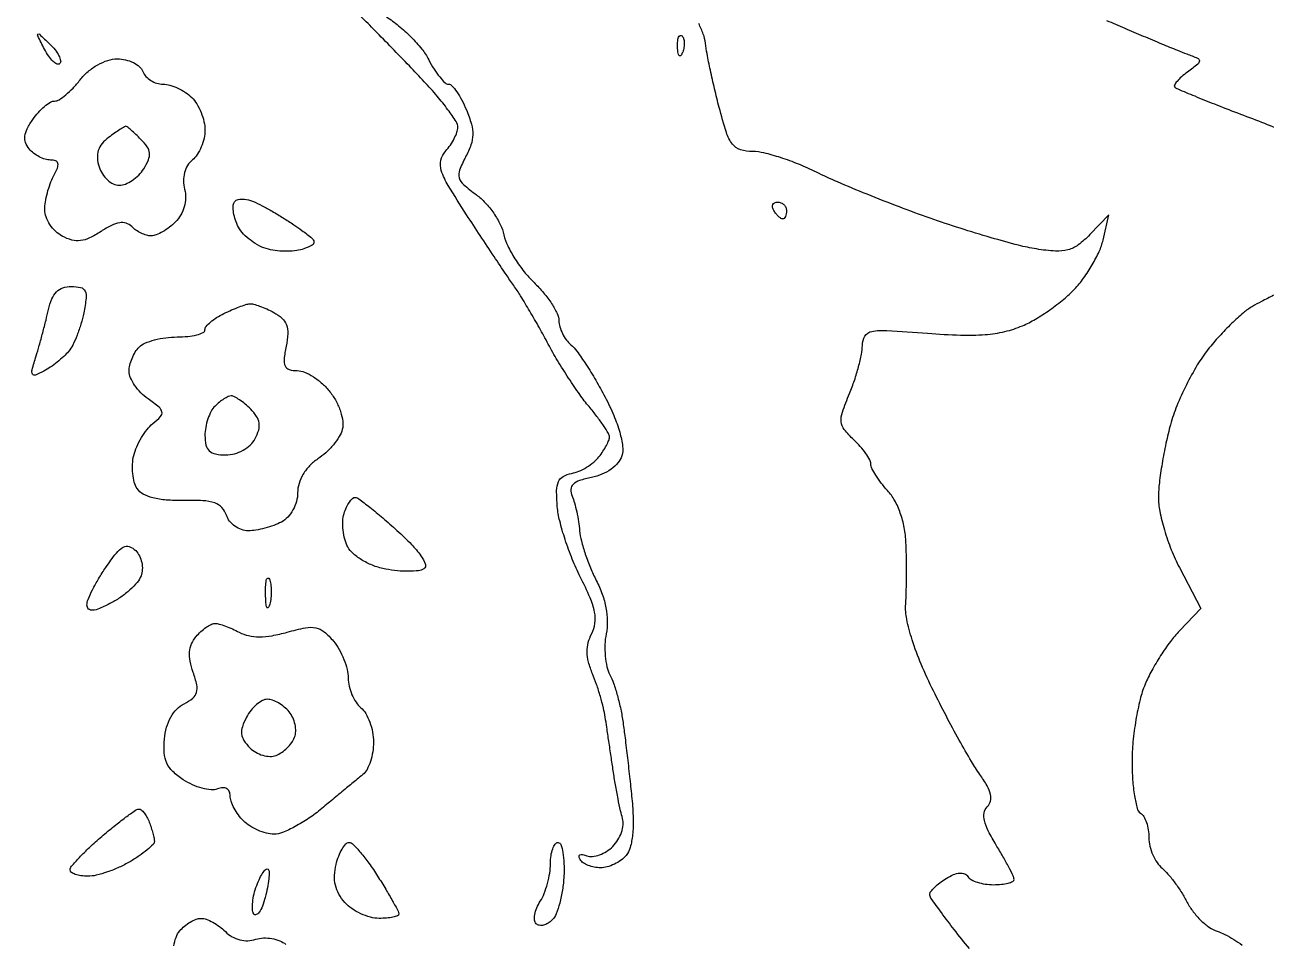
# Model space of a CAD drawing. Extents: x 0 to 102, y 0 to 135.
# Drawn here: x 52.42 to 64.88, y 29.28 to 38.5 of the extents above; entities that cross this region are included whole.
import ezdxf

# ---------------------------------------------------------------- set-up
doc = ezdxf.new("R2010")
doc.units = 0
doc.header["$MEASUREMENT"] = 0

msp = doc.modelspace()

# ---------------------------------------------------------------- linework, layer by layer
for points in [[(56.049551, 38.576332, -0.034249), (56.173013, 38.48781, -0.025108), (56.297433, 38.374039, -0.025558), (56.404769, 38.253801, -0.050145), (56.474724, 38.146432, 0.021602), (56.52864, 38.052362, 0.029437), (56.585631, 37.972955, 0.029553), (56.638399, 37.915216, 0.195241), (56.673909, 37.9008, -0.212228), (56.708277, 37.885524, -0.031935), (56.756272, 37.824999, -0.031183), (56.806756, 37.741586, -0.022305), (56.852959, 37.642753, -0.02828), (56.90284, 37.499997, -0.07456), (56.916929, 37.392875, -0.080858), (56.898542, 37.291517, -0.037664), (56.844393, 37.168981, 0.030623), (56.784526, 37.038503, 0.163505), (56.781065, 36.961302, 0.144312), (56.824852, 36.892381, 0.022153), (56.953113, 36.789957, -0.049628), (57.042797, 36.7099, -0.035194), (57.126877, 36.604321, -0.035689), (57.193477, 36.490864, -0.060891), (57.229853, 36.387319, 0.059194), (57.267655, 36.27854, 0.027665), (57.340325, 36.148015, 0.026942), (57.432663, 36.017906, 0.033948), (57.53211, 35.908762, -0.027205), (57.627676, 35.806675, -0.029851), (57.708454, 35.697804, -0.031214), (57.765433, 35.597415, -0.113948), (57.7818, 35.526531, 0.070774), (57.790634, 35.464434, 0.044601), (57.817287, 35.396077, 0.043975), (57.856369, 35.332161, 0.060417), (57.902605, 35.283258, -0.062734), (57.96272, 35.219086, -0.012169), (58.052975, 35.088043, -0.012763), (58.151216, 34.928975, -0.011488), (58.24486, 34.759484, -0.020174), (58.33272, 34.573557, -0.030784), (58.39214, 34.40534, -0.035664), (58.421601, 34.264849, -0.11114), (58.413351, 34.169108, -0.099925), (58.374449, 34.098989, -0.061493), (58.304635, 34.034953, -0.055602), (58.21286, 33.983819, -0.050004), (58.108758, 33.951922, 0.027138), (57.987752, 33.92081, 0.11556), (57.923998, 33.882938, 0.197137), (57.901819, 33.832652, 0.10643), (57.914537, 33.765048, -0.032157), (57.937838, 33.697836, -0.014193), (57.960294, 33.606483, -0.01398), (57.978699, 33.507974, -0.018267), (57.989688, 33.417, 0.042189), (58.00685, 33.315815, 0.017762), (58.04605, 33.18342, 0.017425), (58.098213, 33.044087, 0.021719), (58.156646, 32.918833, -0.034791), (58.216547, 32.781154, -0.039351), (58.253888, 32.642001, -0.041909), (58.26736, 32.507364, -0.053391), (58.256062, 32.383158, 0.040165), (58.243433, 32.275817, 0.032022), (58.246605, 32.159245, 0.033008), (58.263754, 32.051062, 0.067148), (58.293803, 31.970572, -0.040788), (58.330498, 31.886113, -0.015165), (58.368547, 31.762237, -0.01491), (58.402061, 31.624007, -0.017442), (58.425318, 31.491048, -0.003861), (58.445344, 31.338533, -0.001703), (58.469576, 31.136604, -0.001685), (58.493816, 30.922349, -0.002265), (58.514239, 30.728102, -0.018045), (58.527059, 30.528495, -0.03233), (58.521052, 30.364377, -0.039885), (58.49787, 30.237671, -0.108433), (58.456236, 30.157052, -0.062893), (58.405516, 30.109568, -0.044235), (58.338332, 30.06944, -0.044551), (58.265883, 30.042091, -0.068085), (58.199434, 30.033, -0.049322), (58.13675, 30.039198, -0.047362), (58.075596, 30.057567, -0.051097), (58.024795, 30.084568, -0.10705), (57.993899, 30.116631, -0.104398), (57.983721, 30.144905, -0.311902), (57.992504, 30.162317, -0.17444), (58.019329, 30.166468, -0.043659), (58.062598, 30.154066, 0.118461), (58.118984, 30.14666, 0.060577), (58.188945, 30.162764, 0.055084), (58.260912, 30.198179, 0.054563), (58.323663, 30.248549, 0.058982), (58.37423, 30.312694, 0.053959), (58.410226, 30.388775, 0.057569), (58.427151, 30.464779, 0.102209), (58.420796, 30.528365, -0.021632), (58.400752, 30.603687, -0.005673), (58.375254, 30.726034, -0.005751), (58.34938, 30.866138, -0.005864), (58.326912, 31.0059, -0.000059), (58.305482, 31.150088, -0.000049), (58.28271, 31.303526, -0.000049), (58.261874, 31.444114, -0.000133), (58.247123, 31.543894, 0.023162), (58.228899, 31.637232, 0.011305), (58.197499, 31.75444, 0.011189), (58.159282, 31.875102, 0.015898), (58.11955, 31.980368, -0.033344), (58.079408, 32.099099, -0.059518), (58.064994, 32.201026, -0.06802), (58.075634, 32.293745, -0.060402), (58.110832, 32.384297, 0.09161), (58.143712, 32.487407, 0.08128), (58.139629, 32.600078, 0.052238), (58.094594, 32.744228, 0.015365), (57.99621, 32.954342, -0.021393), (57.916159, 33.130809, -0.016887), (57.84438, 33.327867, -0.017197), (57.790145, 33.515657, -0.040008), (57.765843, 33.660005, -0.021701), (57.758886, 33.820117, -0.10165), (57.777343, 33.909978, -0.163998), (57.824524, 33.962669, -0.084607), (57.9087, 33.993071, 0.055628), (57.981218, 34.014627, 0.036014), (58.059262, 34.054473, 0.036007), (58.130807, 34.105124, 0.05546), (58.18365, 34.159406, 0.020095), (58.22413, 34.215992, 0.022496), (58.258336, 34.273604, 0.022527), (58.282807, 34.324815, 0.100517), (58.2894, 34.357279, 0.135896), (58.279361, 34.393534, 0.012667), (58.229165, 34.472609, 0.015546), (58.162881, 34.565058, 0.011597), (58.084344, 34.662914, -0.020932), (57.991251, 34.783446, -0.009542), (57.879399, 34.9481, -0.00943), (57.767958, 35.126341, -0.012805), (57.674612, 35.29155, 0.005967), (57.585849, 35.453789, 0.005072), (57.488382, 35.622959, 0.005116), (57.396499, 35.77518, 0.014348), (57.328054, 35.879195, -0.004666), (57.252352, 35.989525, -0.001162), (57.130657, 36.171396, -0.001188), (56.992385, 36.380157, -0.001193), (56.855306, 36.589271, -0.007904), (56.670737, 36.882325, -0.05757), (56.601395, 37.033031, -0.136051), (56.596652, 37.136589, -0.128423), (56.645521, 37.230432, 0.0339), (56.691858, 37.289186, 0.031605), (56.731033, 37.355013, 0.03313), (56.75822, 37.418012, 0.085499), (56.7666, 37.466662, 0.14392), (56.749457, 37.524987, 0.015072), (56.667949, 37.643643, 0.017693), (56.559386, 37.781402, 0.013294), (56.430767, 37.9253, 0.002272), (56.280449, 38.08329, 0.001489), (56.105851, 38.264056, 0.001497), (55.934716, 38.439133, 0.002875), (55.796267, 38.578315, -0.015293)], [(61.902105, 29.22164, -0.005283), (61.749622, 29.412922, -0.007942), (61.621085, 29.583217, -0.003847), (61.515987, 29.729508, -0.155047), (61.5042, 29.766605, -0.172074), (61.514187, 29.794766, -0.030235), (61.55275, 29.836824, -0.029691), (61.606193, 29.882659, -0.022829), (61.669478, 29.926317, -0.037922), (61.74245, 29.964534, -0.078387), (61.804656, 29.980429, -0.114568), (61.852973, 29.973895, -0.165144), (61.885971, 29.946668, 0.132411), (61.919914, 29.914796, 0.044916), (61.982803, 29.888142, 0.040927), (62.06089, 29.869917, 0.036887), (62.143693, 29.8638, 0.02445), (62.222831, 29.867672, 0.038908), (62.289539, 29.879505, 0.045978), (62.337039, 29.896588, 0.29126), (62.3502, 29.917264, 0.113355), (62.342479, 29.950884, 0.007428), (62.297346, 30.040542, 0.010477), (62.239194, 30.146445, 0.007616), (62.170273, 30.261857, -0.020523), (62.090851, 30.403004, -0.061289), (62.053015, 30.506956, -0.100611), (62.050977, 30.585039, -0.153936), (62.082, 30.64464, 0.138047), (62.113564, 30.700931, 0.116668), (62.113865, 30.769411, 0.073007), (62.079687, 30.856586, 0.024849), (62.006205, 30.971457, -0.02209), (61.922505, 31.100727, -0.005857), (61.800601, 31.31427, -0.00593), (61.667541, 31.56067, -0.00607), (61.54142, 31.808252, -0.015153), (61.418288, 32.077658, -0.02224), (61.328026, 32.321948, -0.02535), (61.273083, 32.529513, -0.069046), (61.262445, 32.680793, 0.010524), (61.268427, 32.809009, 0.005108), (61.270946, 32.973053, 0.005064), (61.270093, 33.143973, 0.007275), (61.265602, 33.295298, 0.035504), (61.247832, 33.448877, 0.037888), (61.208662, 33.594994, 0.040639), (61.15184, 33.722616, 0.062558), (61.0812, 33.82051, -0.021321), (61.016429, 33.896266, -0.024754), (60.961703, 33.973698, -0.024883), (60.922475, 34.042849, -0.117093), (60.912, 34.086967, 0.124269), (60.901168, 34.129878, 0.029014), (60.861897, 34.193564, 0.028171), (60.806726, 34.26365, 0.024394), (60.741438, 34.330712, -0.036694), (60.646554, 34.433092, -0.146922), (60.615029, 34.511494, -0.106965), (60.626919, 34.608013, -0.015023), (60.699138, 34.79659, 0.017693), (60.748237, 34.926876, 0.01609), (60.789723, 35.064474, 0.016346), (60.818823, 35.189904, 0.04886), (60.8274, 35.277462, -0.137205), (60.853737, 35.371633, -0.213537), (60.921972, 35.41878, -0.061205), (61.072947, 35.428094, -0.004612), (61.48305, 35.399394, 0.011752), (61.813598, 35.381, 0.027869), (62.059847, 35.386821, 0.036488), (62.257921, 35.417224, 0.045482), (62.4348, 35.475085, 0.032215), (62.564639, 35.541277, 0.019145), (62.710489, 35.635619, 0.019118), (62.849274, 35.74127, 0.031084), (62.957516, 35.842321, 0.033578), (63.048635, 35.952618, 0.024529), (63.134988, 36.086077, 0.024955), (63.204571, 36.221266, 0.049), (63.24345, 36.3357), (63.302769, 36.5895), (63.110949, 36.390198, -0.040249), (62.994758, 36.287451, -0.095489), (62.891415, 36.23712, -0.081607), (62.76674, 36.224616, -0.023923), (62.574805, 36.245956, -0.024059), (62.395103, 36.283633, -0.006804), (62.119337, 36.359476, -0.00684), (61.809733, 36.453785, -0.007178), (61.507791, 36.555092, -0.006361), (61.200436, 36.667562, -0.005196), (60.874468, 36.795462, -0.005252), (60.576951, 36.919432, -0.013717), (60.366639, 37.016584, 0.018672), (60.190199, 37.095978, 0.017984), (60.006125, 37.163072, 0.018242), (59.839876, 37.210353, 0.060224), (59.726983, 37.224, -0.075701), (59.602976, 37.242883, -0.156282), (59.523574, 37.298649, -0.085716), (59.46318, 37.415382, -0.013074), (59.390418, 37.66815, -0.005477), (59.344572, 37.852946, -0.005285), (59.302211, 38.040912, -0.005233), (59.26839, 38.207222, -0.019197), (59.252147, 38.313427, 0.058681), (59.230926, 38.403813, 0.030845), (59.184912, 38.509824, 0.030207)], [(63.278004, 38.540241, -0.008589), (63.460623, 38.464563, 0.001881), (63.647105, 38.384337, 0.001967), (63.831441, 38.30671, 0.001887), (63.991201, 38.240877, 0.008698), (64.0845, 38.204721, -0.013574), (64.191805, 38.16193, -0.290348), (64.210222, 38.134954, -0.237217), (64.195376, 38.102747, -0.009641), (64.090676, 38.022532, 0.021883), (64.030762, 37.974257, 0.037936), (63.986152, 37.928524, 0.047551), (63.960299, 37.890905, 0.353697), (63.963776, 37.870992, 0.080612), (63.99348, 37.852488, 0.001512), (64.163247, 37.782061, 0.003656), (64.362542, 37.70179, 0.002433), (64.5921, 37.612563, -0.000898), (64.83346, 37.5196, -0.000963), (65.068971, 37.427881, -0.000911)], [(64.956015, 35.781619, 0.003765), (64.833832, 35.718446, 0.00848), (64.742408, 35.668302, 0.046988), (64.652682, 35.605251, 0.0157), (64.53388, 35.497242, 0.015468), (64.409104, 35.368723, 0.017048), (64.296652, 35.236721, 0.033357), (64.189358, 35.081497, 0.019014), (64.079951, 34.881276, 0.018926), (63.984731, 34.67045, 0.029604), (63.920772, 34.481996, 0.014333), (63.875263, 34.29549, 0.011247), (63.836318, 34.090979, 0.011408), (63.808705, 33.899016, 0.02725), (63.799275, 33.7554, 0.053053), (63.812832, 33.613, 0.022023), (63.859766, 33.425258, 0.021492), (63.928196, 33.226764, 0.025947), (64.009812, 33.047312), (64.22363, 32.635324), (64.010503, 32.412812, 0.031104), (63.919353, 32.304961, 0.017278), (63.821387, 32.163269, 0.017178), (63.731776, 32.01242, 0.026501), (63.665988, 31.875767, 0.038894), (63.615522, 31.722426, 0.018202), (63.573195, 31.517615, 0.017909), (63.544198, 31.298511, 0.023946), (63.5346, 31.09821, 0.017016), (63.540767, 30.917046, 0.023671), (63.559451, 30.75584, 0.021476), (63.586123, 30.627989, 0.194553), (63.6192, 30.5829, -0.126268), (63.651708, 30.549106, -0.046682), (63.678949, 30.488355, -0.04255), (63.697548, 30.413381, -0.039551), (63.7038, 30.334466, 0.058489), (63.713562, 30.251296, 0.04372), (63.742715, 30.163639, 0.044587), (63.78554, 30.084796, 0.072975), (63.836278, 30.02837, -0.042666), (63.895558, 29.96996, -0.017977), (63.965207, 29.882331, -0.017632), (64.033348, 29.782803, -0.021964), (64.08915, 29.685607, 0.044289), (64.148381, 29.592332, 0.036792), (64.226607, 29.504541, 0.038257), (64.310954, 29.43451, 0.077434), (64.388024, 29.396144, -0.039388), (64.466509, 29.364242, -0.023026), (64.555111, 29.314583, -0.022927), (64.639732, 29.256351, -0.035784)], [(53.916256, 29.249067, -0.051243), (53.938375, 29.334932, -0.084755), (53.975712, 29.399599, -0.046266), (54.023826, 29.447733, -0.040907), (54.081907, 29.488446, -0.04312), (54.140761, 29.516399, -0.089546), (54.190616, 29.5254, -0.08888), (54.242345, 29.516132, -0.036237), (54.307631, 29.486424, -0.034406), (54.374871, 29.443491, -0.037106), (54.433798, 29.392717, 0.065653), (54.500623, 29.341463, 0.068841), (54.57741, 29.310285, 0.069594), (54.659028, 29.301331, 0.069521), (54.74, 29.315106, -0.06722), (54.816064, 29.328405, -0.051806), (54.900214, 29.322956, -0.052721), (54.97965, 29.300669, -0.078624), (55.041576, 29.263901, -0.097332)]]:
    msp.add_lwpolyline(points, format="xyb")
for points in [[(52.669732, 38.304664, -0.032763), (52.724551, 38.244969, -0.05091), (52.762569, 38.186381, -0.066521), (52.780019, 38.137213, -0.253633), (52.771069, 38.107069, -0.314606), (52.743751, 38.102216, -0.082345), (52.704887, 38.128698, -0.05386), (52.660734, 38.18104, -0.029819), (52.618172, 38.253104, -0.001975), (52.550331, 38.386684, -0.323466), (52.55281, 38.402075, -0.404836), (52.56657, 38.402296, -0.002294)], [(59.017313, 38.385487, -0.126455), (59.033661, 38.357829, -0.060344), (59.040358, 38.316772, -0.05415), (59.037192, 38.269603, -0.051402), (59.023991, 38.223338, -0.054073), (59.005248, 38.188087, -0.470617), (58.98983, 38.186628, -0.168741), (58.977874, 38.211311, -0.018894), (58.972879, 38.27445, -0.028489), (58.973809, 38.333347, -0.077125), (58.983176, 38.373954, -0.208169), (58.998797, 38.389397, -0.296942)], [(53.349095, 38.1546, -0.056582), (53.432268, 38.145158, -0.05832), (53.51031, 38.117323, -0.064637), (53.571862, 38.076272, -0.12238), (53.605806, 38.0277, 0.09486), (53.635925, 37.979182, 0.066838), (53.685467, 37.938077, 0.064626), (53.746056, 37.910285, 0.075388), (53.808608, 37.9008, -0.069616), (53.877283, 37.891192, -0.038947), (53.956498, 37.861748, -0.037999), (54.033437, 37.818743, -0.04998), (54.095657, 37.767857, -0.061095), (54.146575, 37.702704, -0.039092), (54.189548, 37.616656, -0.038907), (54.218869, 37.524252, -0.057435), (54.2286, 37.439816, -0.056263), (54.219301, 37.357437, -0.043367), (54.191563, 37.27129, -0.044508), (54.150816, 37.194366, -0.075639), (54.102518, 37.140079, 0.083913), (54.054404, 37.084174, 0.070767), (54.023829, 37.01224, 0.066619), (54.013338, 36.93045, 0.06018), (54.024037, 36.845782, -0.065675), (54.034151, 36.758025, -0.063825), (54.02136, 36.669752, -0.063705), (53.986682, 36.587411, -0.064979), (53.932576, 36.517062, -0.033557), (53.871693, 36.463845, -0.032871), (53.803832, 36.418849, -0.034692), (53.73912, 36.387556, -0.095557), (53.689577, 36.378, -0.071318), (53.643065, 36.384668, -0.038831), (53.589007, 36.405165, -0.037753), (53.536208, 36.435081, -0.048644), (53.493164, 36.470476, 0.118472), (53.43767, 36.504466, 0.117949), (53.372695, 36.509603, 0.078467), (53.291686, 36.483427, 0.027731), (53.185817, 36.422163, -0.0319), (53.070442, 36.356675, -0.083182), (52.97921, 36.329798, -0.097588), (52.893176, 36.33618, -0.055757), (52.796073, 36.374964, -0.068425), (52.729193, 36.423526, -0.055926), (52.672569, 36.491523, -0.057686), (52.634126, 36.567692, -0.08827), (52.6212, 36.640338, -0.040497), (52.627498, 36.717974, -0.023377), (52.646926, 36.80973, -0.023246), (52.67522, 36.900595, -0.035775), (52.708777, 36.975762, 0.024422), (52.747858, 37.058226, 0.147684), (52.752552, 37.10479, 0.268793), (52.729999, 37.130611, 0.082104), (52.676835, 37.1394, -0.076751), (52.624318, 37.147509, -0.044456), (52.56524, 37.172158, -0.043206), (52.509002, 37.208241, -0.055368), (52.464768, 37.250916, -0.087622), (52.428962, 37.313754, -0.117175), (52.421793, 37.37876, -0.088551), (52.44488, 37.453372, -0.033584), (52.501506, 37.547016, -0.029703), (52.557525, 37.617665, -0.034656), (52.618894, 37.677378, -0.037125), (52.676797, 37.719439, -0.139394), (52.719572, 37.7316, 0.144103), (52.764316, 37.744769, 0.029927), (52.83114, 37.793728, 0.029135), (52.904509, 37.862132, 0.023911), (52.974715, 37.9431, -0.04991), (53.055641, 38.027186, -0.047678), (53.152811, 38.09503, -0.050399), (53.254603, 38.139699, -0.078362)], [(53.435027, 37.4778, 0.139709), (53.421893, 37.474057, 0.004679), (53.375768, 37.444842, 0.008542), (53.321752, 37.408594, 0.005811), (53.261502, 37.365604, 0.060948), (53.195645, 37.303868, 0.096614), (53.158467, 37.236344, 0.095795), (53.149212, 37.159371, 0.059066), (53.166433, 37.069504, 0.065907), (53.199442, 36.999198, 0.065214), (53.249706, 36.939622, 0.070969), (53.308865, 36.89932, 0.114579), (53.367951, 36.8856, 0.09558), (53.430294, 36.897627, 0.052385), (53.499326, 36.93408, 0.049541), (53.564126, 36.987509, 0.056067), (53.614168, 37.050639, 0.040013), (53.661193, 37.14135, 0.123761), (53.671564, 37.20905, 0.12867), (53.64856, 37.272033, 0.044849), (53.586175, 37.346739, 0.007147), (53.534498, 37.39696, 0.010619), (53.487713, 37.439301, 0.00602), (53.447529, 37.473305, 0.174298)], [(54.804451, 36.680237, -0.010732), (54.904032, 36.624966, -0.007287), (55.015072, 36.557991, -0.007345), (55.120437, 36.490156, -0.014585), (55.2015, 36.43279, -0.011744), (55.302382, 36.353108, -0.193832), (55.322396, 36.316112, -0.310877), (55.306254, 36.285839, -0.027085), (55.222461, 36.248018, -0.059818), (55.150745, 36.229681, -0.029186), (55.056412, 36.222832, -0.028454), (54.956192, 36.227121, -0.036576), (54.865353, 36.242975, -0.05686), (54.778715, 36.275537, -0.041287), (54.691121, 36.329921, -0.041928), (54.61559, 36.39643, -0.068515), (54.56553, 36.465347, -0.040029), (54.534499, 36.536474, -0.043647), (54.516278, 36.609621, -0.048166), (54.512356, 36.674229, -0.130215), (54.525589, 36.717838, -0.205023), (54.562347, 36.743682, -0.085801), (54.624068, 36.745976, -0.058677), (54.706345, 36.724858, -0.029202)], [(59.976407, 36.7164, -0.093332), (60.010607, 36.70996, -0.09642), (60.039682, 36.691549, -0.099167), (60.059142, 36.66408, -0.105053), (60.066, 36.6318, -0.042167), (60.063264, 36.599411, -0.061769), (60.055041, 36.572051, -0.081139), (60.042959, 36.553499, -0.210953), (60.028693, 36.5472, -0.151918), (60.010865, 36.552745, -0.038439), (59.986986, 36.572051, -0.035638), (59.961857, 36.599417, -0.029505), (59.9391, 36.6318, -0.082592), (59.925859, 36.664126, -0.161196), (59.928491, 36.691549, -0.182303), (59.946379, 36.709777, -0.108972)], [(52.887187, 35.8704, -0.057752), (52.981171, 35.859508, -0.229582), (53.025012, 35.823904, -0.140875), (53.036178, 35.753574, -0.018737), (53.011973, 35.603513, -0.023539), (52.984317, 35.492647, -0.020866), (52.945402, 35.380235, -0.021394), (52.901779, 35.281963, -0.058108), (52.860305, 35.218194, -0.032766), (52.81181, 35.16699, -0.018174), (52.746569, 35.110833, -0.018061), (52.676081, 35.058543, -0.027691), (52.611142, 35.019017, -0.027796), (52.526447, 34.979576, -0.388384), (52.497548, 34.990476, -0.186186), (52.493164, 35.033709, -0.009466), (52.53374, 35.171686, 0.006901), (52.565571, 35.277908, 0.004139), (52.600583, 35.404876, 0.004144), (52.633331, 35.531802, 0.0072), (52.658117, 35.63775, -0.044762), (52.691614, 35.744191, -0.096119), (52.739005, 35.815589, -0.115253), (52.803354, 35.856261, -0.083736)], [(54.678312, 35.695474, -0.087943), (54.715698, 35.692, -0.019072), (54.777768, 35.672375, -0.019328), (54.848815, 35.643749, -0.017433), (54.919977, 35.608799, -0.062054), (55.002125, 35.550728, -0.121008), (55.046539, 35.484488, -0.101596), (55.059512, 35.397065, -0.035568), (55.04343, 35.270399, 0.022816), (55.023401, 35.13945, 0.133925), (55.03439, 35.071412, 0.217415), (55.075046, 35.036022, 0.072145), (55.155175, 35.0244, -0.100981), (55.22878, 35.009381, -0.043073), (55.317944, 34.961976, -0.040306), (55.407422, 34.893202, -0.042124), (55.483276, 34.811894, -0.043862), (55.544955, 34.717516, -0.043211), (55.589582, 34.613363, -0.046578), (55.612358, 34.514014, -0.097317), (55.60748, 34.435134, -0.073684), (55.576592, 34.362661, -0.035247), (55.517612, 34.280122, -0.033976), (55.442592, 34.201007, -0.041022), (55.361863, 34.13809, 0.056073), (55.279351, 34.069702, 0.05715), (55.214695, 33.985095, 0.059833), (55.173269, 33.892037, 0.074965), (55.1592, 33.798726, -0.067845), (55.14731, 33.7115, -0.059246), (55.112329, 33.626237, -0.060895), (55.059626, 33.553849, -0.082297), (54.995562, 33.504577, -0.035308), (54.920587, 33.471022, -0.023212), (54.830331, 33.442726, -0.023369), (54.739446, 33.423291, -0.041006), (54.662863, 33.417, -0.085073), (54.594535, 33.428711, -0.070289), (54.528908, 33.462862, -0.070955), (54.475869, 33.513458, -0.090232), (54.44425, 33.573126, 0.113469), (54.399399, 33.649097, 0.12088), (54.326791, 33.695732, 0.070346), (54.208856, 33.718398, 0.017637), (54.012495, 33.721176, -0.022569), (53.839929, 33.725319, -0.045346), (53.705535, 33.746974, -0.060442), (53.607657, 33.785065, -0.126441), (53.547904, 33.84, -0.079499), (53.51979, 33.903435, -0.039493), (53.504038, 33.990216, -0.037912), (53.501687, 34.084877, -0.045312), (53.514267, 34.173175, -0.04486), (53.543357, 34.260449, -0.031962), (53.590539, 34.352126, -0.032453), (53.647338, 34.434425, -0.057579), (53.705459, 34.492709, 0.032646), (53.78308, 34.563163, 0.244499), (53.796792, 34.609297, 0.17631), (53.76834, 34.656793, 0.016348), (53.65755, 34.740903, -0.044854), (53.584725, 34.803032, -0.043175), (53.523115, 34.877902, -0.046387), (53.480752, 34.953719, -0.104587), (53.4672, 35.017799, -0.059805), (53.474616, 35.079582, -0.039045), (53.497021, 35.14788, -0.038988), (53.529844, 35.212023, -0.05869), (53.56872, 35.26128, -0.097261), (53.626885, 35.30035, -0.034257), (53.722428, 35.332978, -0.032464), (53.835095, 35.355313, -0.03271), (53.94942, 35.3628, 0.024242), (54.056409, 35.36799, 0.038606), (54.146591, 35.383854, 0.045453), (54.210872, 35.406747, 0.292382), (54.2286, 35.434472, -0.177225), (54.240905, 35.468098, -0.03992), (54.284515, 35.512057, -0.036638), (54.346075, 35.557542, -0.02844), (54.41895, 35.597946, -0.010636), (54.496887, 35.633511, -0.011789), (54.573657, 35.664463, -0.011207), (54.640189, 35.687793, -0.058083)], [(54.493277, 34.7706, 0.108585), (54.462798, 34.763902, 0.030998), (54.419924, 34.740778, 0.029641), (54.373514, 34.707935, 0.027574), (54.33012, 34.66908, 0.075503), (54.291184, 34.6162, 0.038434), (54.258421, 34.540224, 0.037078), (54.23608, 34.454929, 0.045545), (54.2286, 34.37298, 0.054943), (54.239129, 34.277454, 0.151243), (54.272416, 34.219286, 0.142192), (54.334296, 34.187982, 0.046494), (54.437123, 34.1784, 0.06666), (54.525389, 34.19022, 0.059584), (54.611104, 34.224981, 0.061464), (54.683633, 34.277538, 0.082575), (54.733056, 34.341725, 0.051869), (54.767993, 34.427266, 0.109468), (54.772699, 34.498422, 0.108469), (54.746893, 34.565329, 0.050338), (54.687689, 34.637825, 0.021299), (54.632335, 34.688654, 0.02526), (54.575811, 34.731597, 0.025324), (54.52532, 34.762454, 0.125127)], [(55.735951, 33.75193, -0.146983), (55.772058, 33.738673, -0.005985), (55.883264, 33.653123, -0.010015), (56.013207, 33.546371, -0.006887), (56.156347, 33.420437, -0.016529), (56.301391, 33.280253, -0.039889), (56.396251, 33.165233, -0.06277), (56.441188, 33.079865, -0.35835), (56.425808, 33.034822, -0.110551), (56.371405, 33.015983, -0.026162), (56.27493, 33.010105, -0.025669), (56.160736, 33.014995, -0.022835), (56.043039, 33.031555, -0.044285), (55.924329, 33.064915, -0.042149), (55.811262, 33.119076, -0.045053), (55.718714, 33.185288, -0.092347), (55.663141, 33.254636, -0.055535), (55.632432, 33.331423, -0.039409), (55.614834, 33.422583, -0.039898), (55.611906, 33.513519, -0.06503), (55.625514, 33.589396, -0.030266), (55.649914, 33.652709, -0.042138), (55.679689, 33.705617, -0.048759), (55.710181, 33.742244, -0.212911)], [(53.533501, 33.217756, -0.082426), (53.571077, 33.165224, -0.062366), (53.594214, 33.098085, -0.062261), (53.600107, 33.027186, -0.081424), (53.586957, 32.963591, -0.084651), (53.548712, 32.899104, -0.032671), (53.476104, 32.824154, -0.031196), (53.385057, 32.751489, -0.033503), (53.287748, 32.692599, -0.016369), (53.170374, 32.636692, -0.079311), (53.099152, 32.618241, -0.215455), (53.060625, 32.631405, -0.207178), (53.0442, 32.669342, -0.098567), (53.055399, 32.725599, -0.017684), (53.10004, 32.823358, -0.018481), (53.161517, 32.935709, -0.015773), (53.234292, 33.049451, -0.01626), (53.33924, 33.192413, -0.098477), (53.408689, 33.25195, -0.212125), (53.469071, 33.257663, -0.115936)], [(54.876292, 32.93216, -0.06278), (54.889699, 32.881574, -0.030339), (54.894594, 32.814649, -0.029507), (54.891263, 32.743299, -0.037336), (54.879427, 32.67836, -0.087174), (54.864509, 32.645732, -0.597527), (54.850963, 32.647216, -0.080377), (54.840728, 32.69213, -0.012823), (54.837293, 32.7825, -0.014395), (54.838795, 32.873878, -0.052471), (54.847456, 32.931155, -0.333666), (54.861165, 32.942056, -0.31318)], [(54.329121, 32.4864, -0.068216), (54.37058, 32.480717, -0.018419), (54.433912, 32.460481, -0.018293), (54.504818, 32.431938, -0.018032), (54.573794, 32.398164, 0.069483), (54.66709, 32.363827, 0.053835), (54.774856, 32.352323, 0.044064), (54.902078, 32.363714, 0.024164), (55.054683, 32.398751, -0.019695), (55.237211, 32.442378, -0.097176), (55.34247, 32.442535, -0.127874), (55.425248, 32.402892, -0.044829), (55.51875, 32.308414, -0.04477), (55.575433, 32.225762, -0.032985), (55.62331, 32.125551, -0.033646), (55.656151, 32.023902, -0.061383), (55.6668, 31.937486, 0.05745), (55.676155, 31.856333, 0.043563), (55.704077, 31.771113, 0.044559), (55.745094, 31.69472, 0.074202), (55.7937, 31.6404, -0.088479), (55.84237, 31.582801, -0.043279), (55.883323, 31.495488, -0.041125), (55.911222, 31.39463, -0.04695), (55.9206, 31.294977, -0.039743), (55.912786, 31.196825, -0.038921), (55.889536, 31.100435, -0.041648), (55.855475, 31.019362, -0.103569), (55.81485, 30.969878, 0.002967), (55.755474, 30.921573, 0.00059), (55.649904, 30.834433, 0.000624), (55.527224, 30.732669, 0.000581), (55.401832, 30.628142, -0.025048), (55.271482, 30.529877, -0.026274), (55.133964, 30.446818, -0.02713), (55.008399, 30.388231, -0.095871), (54.921424, 30.3714, -0.063415), (54.845422, 30.381078, -0.039129), (54.760093, 30.410452, -0.038719), (54.678936, 30.453444, -0.055267), (54.615343, 30.504343, -0.039407), (54.564469, 30.563937, -0.035265), (54.521452, 30.632956, -0.037023), (54.491766, 30.70073, -0.084909), (54.4824, 30.755488, 0.104704), (54.473086, 30.799479, 0.165509), (54.447185, 30.827543, 0.143891), (54.406436, 30.836296, 0.073176), (54.354847, 30.824743, -0.114395), (54.290767, 30.815804, -0.043489), (54.201366, 30.831713, -0.040207), (54.103479, 30.866716, -0.039085), (54.011475, 30.917206, -0.044456), (53.905929, 31.000636, -0.09503), (53.845495, 31.084654, -0.092534), (53.819523, 31.186568, -0.040576), (53.821778, 31.326429, -0.04586), (53.844189, 31.443664, -0.057313), (53.8868, 31.545857, -0.063739), (53.94657, 31.626664, -0.085264), (54.019771, 31.680771, 0.051554), (54.106172, 31.736081, 0.155179), (54.144677, 31.793533, 0.12684), (54.146996, 31.870249, 0.029642), (54.110967, 31.994895, -0.035383), (54.079738, 32.107773, -0.069915), (54.074214, 32.200404, -0.082786), (54.094226, 32.280366, -0.070692), (54.139805, 32.354445, -0.032602), (54.187599, 32.404943, -0.034763), (54.24059, 32.447638, -0.037124), (54.290969, 32.477461, -0.115582)], [(54.855718, 31.725, 0.124805), (54.805309, 31.712218, 0.052756), (54.747361, 31.672398, 0.047741), (54.691391, 31.614435, 0.045306), (54.646318, 31.54593, 0.03992), (54.604454, 31.450029, 0.109913), (54.596192, 31.37714, 0.119128), (54.619763, 31.311184, 0.051303), (54.679081, 31.238262, 0.066469), (54.738344, 31.192961, 0.0594), (54.809672, 31.162699, 0.062714), (54.881743, 31.151266, 0.099949), (54.943059, 31.161613, 0.06064), (54.998544, 31.191033, 0.041905), (55.053312, 31.236459, 0.042151), (55.099294, 31.289917, 0.065014), (55.128284, 31.343459, 0.088196), (55.139657, 31.402448, 0.056261), (55.132813, 31.472158, 0.054409), (55.109943, 31.541405, 0.066354), (55.073706, 31.599177, 0.047432), (55.025358, 31.64732, 0.041274), (54.966597, 31.68804, 0.043385), (54.906761, 31.715974, 0.087738)], [(53.563899, 30.622024, -0.187718), (53.588341, 30.614119, -0.051647), (53.617402, 30.584958, -0.044604), (53.645996, 30.542375, -0.033958), (53.669649, 30.491381, -0.013273), (53.689306, 30.435788, -0.013403), (53.705916, 30.37941, -0.01331), (53.717737, 30.329617, -0.051664), (53.721, 30.298121, -0.200666), (53.708085, 30.267236, -0.021085), (53.648825, 30.213506, -0.023483), (53.569413, 30.153467, -0.016713), (53.475297, 30.09354, -0.027476), (53.368217, 30.03798, -0.023293), (53.249688, 29.991035, -0.023944), (53.137477, 29.958445, -0.058762), (53.052297, 29.9484, -0.034012), (52.984386, 29.953025, -0.051964), (52.92708, 29.967038, -0.067553), (52.88763, 29.987504, -0.243993), (52.874996, 30.01185, -0.180218), (52.888707, 30.048661, -0.011176), (52.968187, 30.136495, -0.01541), (53.070703, 30.238341, -0.010742), (53.192246, 30.347074, -0.007343), (53.317746, 30.451426, -0.010506), (53.432286, 30.539947, -0.006704), (53.530064, 30.610274, -0.138832)], [(55.67491, 30.2868, -0.20128), (55.714615, 30.270141, -0.017642), (55.789872, 30.187889, -0.020944), (55.874999, 30.079072, -0.014719), (55.961839, 29.950081, -0.005489), (56.043282, 29.817874, -0.007979), (56.11196, 29.699354, -0.004491), (56.167109, 29.598463, -0.123437), (56.1744, 29.569381, -0.310802), (56.162642, 29.552293, -0.036837), (56.116124, 29.538319, -0.033662), (56.05205, 29.528579, -0.020895), (55.976012, 29.5254, -0.066899), (55.88951, 29.537026, -0.042031), (55.793565, 29.57218, -0.041566), (55.703247, 29.62369, -0.058528), (55.633503, 29.684652, -0.056368), (55.57281, 29.769139, -0.070572), (55.537999, 29.859045, -0.068731), (55.529035, 29.956992, -0.050022), (55.544963, 30.065352, -0.029687), (55.571684, 30.150153, -0.041535), (55.606061, 30.22175, -0.047882), (55.642549, 30.272178, -0.215431)], [(57.772994, 30.2868, -0.321884), (57.801376, 30.266416, -0.03862), (57.821437, 30.187177, -0.034431), (57.832638, 30.077656, -0.021027), (57.831472, 29.947658, -0.025162), (57.817531, 29.810539, -0.027113), (57.790054, 29.67895, -0.028025), (57.75429, 29.569603, -0.103685), (57.714788, 29.509148, -0.060157), (57.6722, 29.475737, -0.078917), (57.626498, 29.457081, -0.097069), (57.584921, 29.455563, -0.1584), (57.553763, 29.471437, -0.178932), (57.537465, 29.506854, -0.064154), (57.54034, 29.563218, -0.053488), (57.559951, 29.629913, -0.041373), (57.594653, 29.6973, 0.046403), (57.633968, 29.775567, 0.026778), (57.667077, 29.875734, 0.026572), (57.689738, 29.980742, 0.039876), (57.6972, 30.074152, -0.033871), (57.702724, 30.155604, -0.051785), (57.719464, 30.224335, -0.067282), (57.74391, 30.271664, -0.244633)], [(54.86212, 30.01988, -0.202346), (54.87339, 29.992156, -0.021414), (54.869397, 29.920956, -0.023748), (54.856444, 29.833073, -0.016879), (54.833972, 29.736037, -0.025115), (54.80531, 29.64703, -0.060995), (54.773279, 29.586043, -0.149075), (54.743928, 29.562819, -0.367107), (54.719803, 29.571089, -0.12287), (54.706296, 29.615963, -0.03669), (54.708132, 29.687968, -0.034356), (54.722242, 29.771399, -0.031187), (54.747951, 29.854933, -0.021232), (54.779983, 29.929988, -0.039923), (54.813038, 29.986972, -0.057444), (54.842342, 30.02037, -0.399768)]]:
    msp.add_lwpolyline(points, format="xyb", close=True)

doc.saveas('drawing.dxf')
